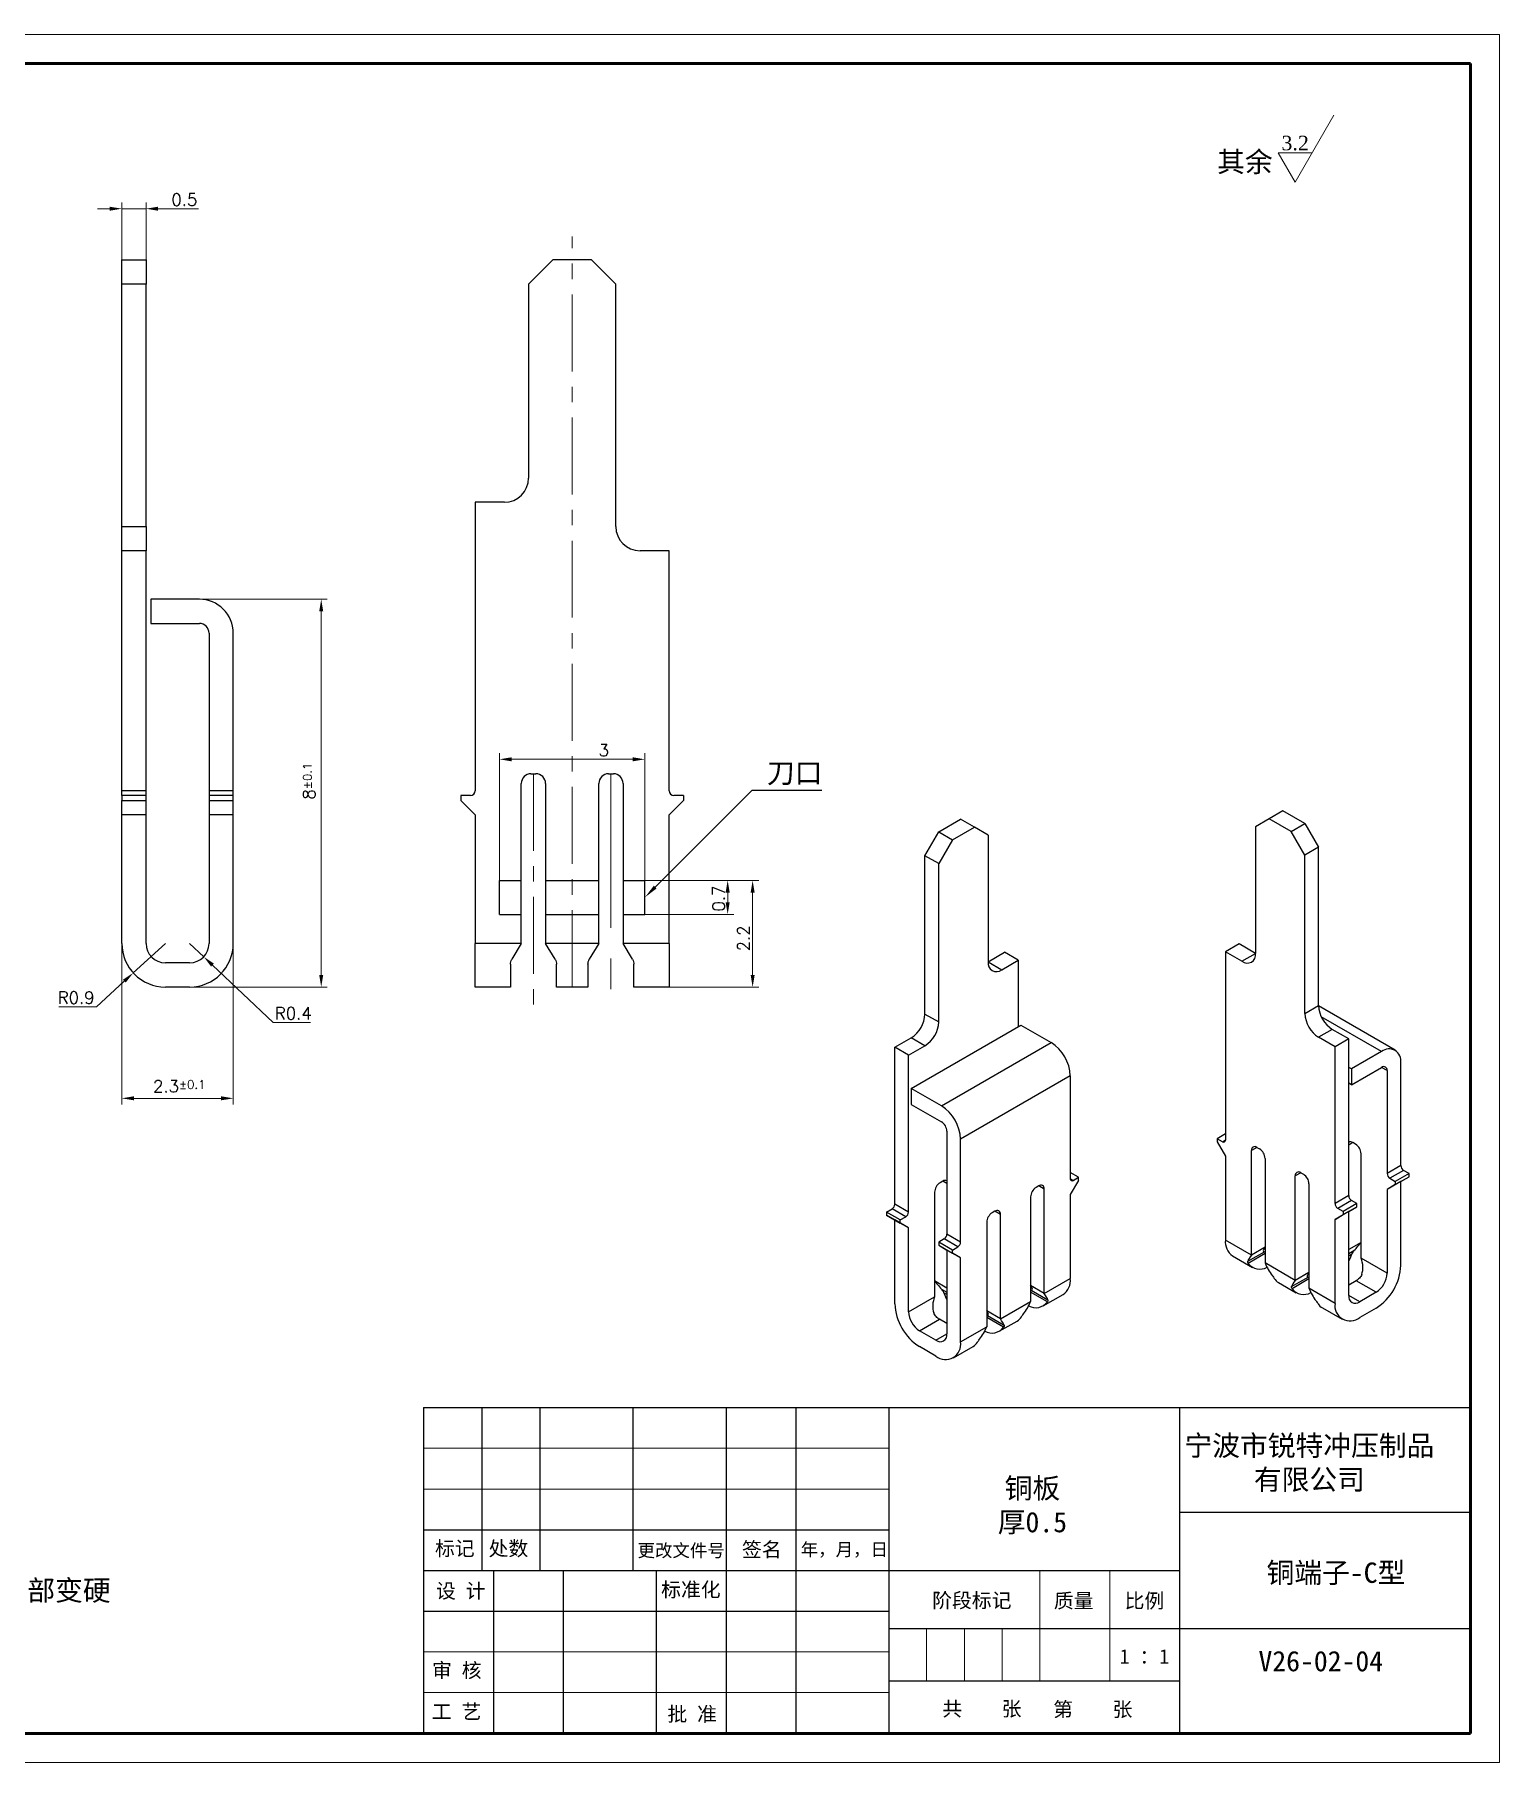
# Model space of a CAD drawing. Header units: millimetres. Extents: x 2517 to 4431, y 863 to 2540.
# Drawn here: x 3846.11 to 3876.34, y 1226.3 to 1261.94 of the extents above; entities that cross this region are included whole.
import ezdxf

# ---------------------------------------------------------------- set-up
doc = ezdxf.new("R2010")
doc.units = ezdxf.units.MM
doc.linetypes.add('CENTER', pattern=[50.8, 31.75, -6.35, 6.35, -6.35])
for name, color, linetype, lineweight in [('AM_5', 3, 'Continuous', 25), ('中心线', 1, 'CENTER', 9), ('实线', 7, 'Continuous', 25), ('尺寸标注', 2, 'Continuous', 9), ('引导线', 6, 'Continuous', 9), ('文本', 3, 'Continuous', 15), ('粗实线', 9, 'Continuous', 50)]:
    doc.layers.add(name, color=color, linetype=linetype, lineweight=lineweight)
doc.styles.add('st', font='txt.shx')
doc.styles.get("Standard").update_dxf_attribs({"font": 'simfang.ttf'})
doc.dimstyles.new('st0.1', dxfattribs={"dimscale": 0.1, "dimtxt": 2.5, "dimasz": 2.5, "dimexe": 1.25, "dimexo": 0, "dimtad": 1, "dimtoh": 1, "dimdec": 3, "dimdsep": 46, "dimtxsty": 'st', "dimcen": 0, "dimclrd": 256, "dimclre": 256, "dimclrt": 256, "dimadec": 4, "dimazin": 2, "dimtfac": 1, "dimtdec": 3, "dimtmove": 0, "dimatfit": 1, "dimfxl": 0, "dimlwd": -1, "dimlwe": -1, "dimarcsym": 0})

# ---------------------------------------------------------------- blocks, each defined once
blk = doc.blocks.new('*D275')
at = {"layer": 'Defpoints', "color": 0, "ltscale": 0.1, "transparency": 16777216}
for p in [(3849.511, 1250.297), (3852.026, 1250.297), (3849.111, 1242.297)]:
    blk.add_point(p, dxfattribs=at)
at = {"layer": '尺寸标注', "ltscale": 0.1, "transparency": 16777216}
for p, q in [((3849.511, 1250.297), (3852.151, 1250.297)), ((3852.026, 1242.547), (3852.026, 1250.047)), ((3849.111, 1242.297), (3852.151, 1242.297))]:
    blk.add_line(p, q, dxfattribs=at)
for points in [[(3851.984, 1250.047), (3852.067, 1250.047), (3852.026, 1250.297)], [(3851.984, 1242.547), (3852.067, 1242.547), (3852.026, 1242.297)]]:
    blk.add_solid(points, dxfattribs=at)
at = {"layer": '尺寸标注', "ltscale": 0.1, "transparency": 16777216, "insert": (3851.776, 1246.545), "char_height": 0.25, "attachment_point": 5, "rotation": 90, "style": 'st'}
blk.add_mtext('8{}{\\A0;{\\H1.5x;}{\\A2;\\H0.71x;\\C3;%%p0.1}}', dxfattribs=at)
blk = doc.blocks.new('*D280')
at = {"layer": 'Defpoints', "color": 0, "ltscale": 0.1, "transparency": 16777216}
for p in [(3848.811, 1243.197), (3848.147, 1242.589)]:
    blk.add_point(p, dxfattribs=at)
at = {"layer": '尺寸标注', "ltscale": 0.1, "transparency": 16777216}
for p, q in [((3848.811, 1243.197), (3848.147, 1242.589)), ((3847.963, 1242.42), (3847.386, 1241.89)), ((3847.386, 1241.89), (3846.615, 1241.89))]:
    blk.add_line(p, q, dxfattribs=at)
blk.add_solid([(3847.935, 1242.45), (3847.991, 1242.389), (3848.147, 1242.589)], dxfattribs=at)
at = {"layer": '尺寸标注', "ltscale": 0.1, "transparency": 16777216, "insert": (3846.969, 1242.078), "char_height": 0.25, "attachment_point": 5, "style": 'st'}
blk.add_mtext('R0.9', dxfattribs=at)
blk = doc.blocks.new('*D281')
at = {"layer": 'Defpoints', "color": 0, "ltscale": 0.1, "transparency": 16777216}
for p in [(3849.311, 1243.197), (3849.601, 1242.922)]:
    blk.add_point(p, dxfattribs=at)
at = {"layer": '尺寸标注', "ltscale": 0.1, "transparency": 16777216}
for p, q in [((3849.311, 1243.197), (3849.601, 1242.922)), ((3849.783, 1242.75), (3851.033, 1241.568)), ((3851.033, 1241.568), (3851.804, 1241.568))]:
    blk.add_line(p, q, dxfattribs=at)
blk.add_solid([(3849.812, 1242.781), (3849.754, 1242.72), (3849.601, 1242.922)], dxfattribs=at)
at = {"layer": '尺寸标注', "ltscale": 0.1, "transparency": 16777216, "insert": (3851.45, 1241.756), "char_height": 0.25, "attachment_point": 5, "style": 'st'}
blk.add_mtext('R0.4', dxfattribs=at)
blk = doc.blocks.new('*D282')
at = {"layer": 'Defpoints', "color": 0, "ltscale": 0.1, "transparency": 16777216}
for p in [(3847.911, 1243.197), (3850.211, 1243.197), (3850.211, 1240.002)]:
    blk.add_point(p, dxfattribs=at)
at = {"layer": '尺寸标注', "ltscale": 0.1, "transparency": 16777216}
for p, q in [((3847.911, 1243.197), (3847.911, 1239.877)), ((3850.211, 1243.197), (3850.211, 1239.877)), ((3848.161, 1240.002), (3849.961, 1240.002))]:
    blk.add_line(p, q, dxfattribs=at)
for points in [[(3848.161, 1240.044), (3848.161, 1239.961), (3847.911, 1240.002)], [(3849.961, 1240.044), (3849.961, 1239.961), (3850.211, 1240.002)]]:
    blk.add_solid(points, dxfattribs=at)
at = {"layer": '尺寸标注', "ltscale": 0.1, "transparency": 16777216, "insert": (3849.097, 1240.252), "char_height": 0.25, "attachment_point": 5, "style": 'st'}
blk.add_mtext('2.3{}{\\A0;{\\H1.5x;}{\\A2;\\H0.71x;\\C3;%%p0.1}}', dxfattribs=at)
blk = doc.blocks.new('*D283')
at = {"layer": 'Defpoints', "color": 0, "ltscale": 0.1, "transparency": 16777216}
for p in [(3848.411, 1258.352), (3847.911, 1257.297), (3848.411, 1257.297)]:
    blk.add_point(p, dxfattribs=at)
at = {"layer": '尺寸标注', "ltscale": 0.1, "transparency": 16777216}
for p, q in [((3847.911, 1257.297), (3847.911, 1258.477)), ((3848.411, 1257.297), (3848.411, 1258.477)), ((3847.661, 1258.352), (3847.411, 1258.352)), ((3847.911, 1258.352), (3848.411, 1258.352)), ((3848.661, 1258.352), (3849.494, 1258.352))]:
    blk.add_line(p, q, dxfattribs=at)
for points in [[(3847.661, 1258.393), (3847.661, 1258.31), (3847.911, 1258.352)], [(3848.661, 1258.393), (3848.661, 1258.31), (3848.411, 1258.352)]]:
    blk.add_solid(points, dxfattribs=at)
at = {"layer": '尺寸标注', "ltscale": 0.1, "transparency": 16777216, "insert": (3849.202, 1258.539), "char_height": 0.25, "attachment_point": 5, "style": 'st'}
blk.add_mtext('0.5', dxfattribs=at)
blk = doc.blocks.new('*D287')
at = {"layer": 'Defpoints', "color": 0, "ltscale": 0.1, "transparency": 16777216}
for p in [(3858.704, 1244.497), (3860.412, 1244.497), (3858.704, 1243.797)]:
    blk.add_point(p, dxfattribs=at)
at = {"layer": '尺寸标注', "ltscale": 0.1, "transparency": 16777216}
for p, q in [((3858.704, 1244.497), (3860.537, 1244.497)), ((3860.412, 1244.047), (3860.412, 1244.247)), ((3858.704, 1243.797), (3860.537, 1243.797))]:
    blk.add_line(p, q, dxfattribs=at)
for points in [[(3860.37, 1244.247), (3860.454, 1244.247), (3860.412, 1244.497)], [(3860.37, 1244.047), (3860.454, 1244.047), (3860.412, 1243.797)]]:
    blk.add_solid(points, dxfattribs=at)
at = {"layer": '尺寸标注', "ltscale": 0.1, "transparency": 16777216, "insert": (3860.225, 1244.123), "char_height": 0.25, "attachment_point": 5, "rotation": 90, "style": 'st'}
blk.add_mtext('0.7', dxfattribs=at)
blk = doc.blocks.new('*D288')
at = {"layer": 'Defpoints', "color": 0, "ltscale": 0.1, "transparency": 16777216}
for p in [(3858.704, 1244.497), (3859.204, 1242.297), (3860.927, 1242.297)]:
    blk.add_point(p, dxfattribs=at)
at = {"layer": '尺寸标注', "ltscale": 0.1, "transparency": 16777216}
for p, q in [((3858.704, 1244.497), (3861.052, 1244.497)), ((3860.927, 1244.247), (3860.927, 1242.547)), ((3859.204, 1242.297), (3861.052, 1242.297))]:
    blk.add_line(p, q, dxfattribs=at)
for points in [[(3860.886, 1244.247), (3860.969, 1244.247), (3860.927, 1244.497)], [(3860.886, 1242.547), (3860.969, 1242.547), (3860.927, 1242.297)]]:
    blk.add_solid(points, dxfattribs=at)
at = {"layer": '尺寸标注', "ltscale": 0.1, "transparency": 16777216, "insert": (3860.74, 1243.301), "char_height": 0.25, "attachment_point": 5, "rotation": 90, "style": 'st'}
blk.add_mtext('2.2', dxfattribs=at)
blk = doc.blocks.new('*S592')
at = {"layer": 'AM_5', "color": 3, "ltscale": 0.1}
for p, q in [((3860.911, 1246.354), (3858.916, 1244.359)), ((3861.06, 1246.354), (3860.911, 1246.354)), ((3862.353, 1246.354), (3861.06, 1246.354))]:
    blk.add_line(p, q, dxfattribs=at)
at = {"layer": 'AM_5', "color": 3, "linetype": 'Continuous', "ltscale": 0.1}
blk.add_trace([(3858.888, 1244.387), (3858.944, 1244.331), (3858.704, 1244.147)], dxfattribs=at)
blk = doc.blocks.new('*D292')
at = {"layer": 'Defpoints', "color": 0, "ltscale": 0.1, "transparency": 16777216}
for p in [(3858.704, 1246.995), (3855.704, 1244.497), (3858.704, 1244.497)]:
    blk.add_point(p, dxfattribs=at)
at = {"layer": '尺寸标注', "ltscale": 0.1, "transparency": 16777216}
for p, q in [((3855.704, 1244.497), (3855.704, 1247.12)), ((3858.704, 1244.497), (3858.704, 1247.12)), ((3855.954, 1246.995), (3858.454, 1246.995))]:
    blk.add_line(p, q, dxfattribs=at)
for points in [[(3855.954, 1247.036), (3855.954, 1246.953), (3855.704, 1246.995)], [(3858.454, 1247.036), (3858.454, 1246.953), (3858.704, 1246.995)]]:
    blk.add_solid(points, dxfattribs=at)
at = {"layer": '尺寸标注', "ltscale": 0.1, "transparency": 16777216, "insert": (3857.857, 1247.182), "char_height": 0.25, "attachment_point": 5, "style": 'st'}
blk.add_mtext('3', dxfattribs=at)

msp = doc.modelspace()

# ---------------------------------------------------------------- linework, layer by layer
at = {"color": 7, "linetype": 'Continuous', "lineweight": 25}
for p, q in [((3847.9108, 1257.2969), (3848.4108, 1257.2969)), ((3847.9108, 1256.7969), (3847.9108, 1257.2969)), ((3848.4108, 1257.2969), (3848.4108, 1256.7969)), ((3856.8039, 1257.2969), (3856.3039, 1256.7969)), ((3857.6039, 1257.2969), (3856.8039, 1257.2969)), ((3858.1039, 1256.7969), (3857.6039, 1257.2969)), ((3848.4108, 1256.7969), (3847.9108, 1256.7969)), ((3847.9108, 1251.7969), (3847.9108, 1256.7969)), ((3848.4108, 1251.7969), (3848.4108, 1256.7969)), ((3856.3039, 1256.7969), (3856.3039, 1252.7969)), ((3858.1039, 1251.7969), (3858.1039, 1256.7969)), ((3855.2039, 1252.2969), (3855.2039, 1246.3469)), ((3855.8039, 1252.2969), (3855.2039, 1252.2969)), ((3847.9108, 1251.7969), (3848.4108, 1251.7969)), ((3847.9108, 1251.2969), (3847.9108, 1251.7969)), ((3848.4108, 1251.7969), (3848.4108, 1251.2969)), ((3848.4108, 1251.2969), (3847.9108, 1251.2969)), ((3847.9108, 1246.3469), (3847.9108, 1251.2969)), ((3848.4108, 1246.3469), (3848.4108, 1251.2969)), ((3859.2039, 1251.2969), (3858.6039, 1251.2969)), ((3859.2039, 1246.3469), (3859.2039, 1251.2969)), ((3849.5108, 1250.2969), (3848.5108, 1250.2969)), ((3848.5108, 1250.2969), (3848.5108, 1249.7969)), ((3848.5108, 1249.7969), (3849.5108, 1249.7969)), ((3849.7108, 1249.5969), (3849.7108, 1246.3469)), ((3850.2108, 1246.3469), (3850.2108, 1249.5969)), ((3856.3539, 1246.6969), (3856.4539, 1246.6969)), ((3857.9539, 1246.6969), (3858.0539, 1246.6969)), ((3848.4108, 1246.3469), (3847.9108, 1246.3469)), ((3847.9108, 1246.2469), (3847.9108, 1246.3469)), ((3848.4108, 1246.2469), (3848.4108, 1246.3469)), ((3850.2108, 1246.3469), (3849.7108, 1246.3469)), ((3849.7108, 1246.3469), (3849.7108, 1246.2469)), ((3850.2108, 1246.2469), (3850.2108, 1246.3469)), ((3856.1539, 1243.1969), (3856.1539, 1246.4969)), ((3856.6539, 1246.4969), (3856.6539, 1243.1969)), ((3857.7539, 1243.1969), (3857.7539, 1246.4969)), ((3858.2539, 1246.4969), (3858.2539, 1243.1969)), ((3848.4108, 1246.2469), (3847.9108, 1246.2469)), ((3847.9108, 1246.2469), (3847.9108, 1246.1469)), ((3847.9108, 1246.1469), (3848.4108, 1246.1469)), ((3847.9108, 1245.8469), (3847.9108, 1246.1469)), ((3848.4108, 1246.1469), (3848.4108, 1246.2469)), ((3848.4108, 1245.8469), (3848.4108, 1246.1469)), ((3849.7108, 1246.2469), (3849.7108, 1246.1469)), ((3850.2108, 1246.2469), (3849.7108, 1246.2469)), ((3849.7108, 1246.1469), (3850.2108, 1246.1469)), ((3849.7108, 1246.1469), (3849.7108, 1245.8469)), ((3850.2108, 1246.1469), (3850.2108, 1246.2469)), ((3850.2108, 1245.8469), (3850.2108, 1246.1469)), ((3854.9039, 1246.2469), (3854.9039, 1246.1469)), ((3855.1039, 1246.2469), (3854.9039, 1246.2469)), ((3854.9039, 1246.1469), (3855.2039, 1245.8469)), ((3859.2039, 1245.8469), (3859.5039, 1246.1469)), ((3859.5039, 1246.2469), (3859.3039, 1246.2469)), ((3859.5039, 1246.2469), (3859.5039, 1246.1469)), ((3848.4108, 1245.8469), (3847.9108, 1245.8469)), ((3847.9108, 1243.1969), (3847.9108, 1245.8469)), ((3848.4108, 1243.1969), (3848.4108, 1245.8469)), ((3850.2108, 1245.8469), (3849.7108, 1245.8469)), ((3849.7108, 1245.8469), (3849.7108, 1243.1969)), ((3850.2108, 1243.1969), (3850.2108, 1245.8469)), ((3855.2039, 1245.8469), (3855.2039, 1243.1969)), ((3859.2039, 1243.1969), (3859.2039, 1245.8469)), ((3864.7663, 1245.496), (3865.2188, 1245.7572)), ((3865.5016, 1245.594), (3865.2188, 1245.7572)), ((3871.5855, 1245.7679), (3871.3027, 1245.6045)), ((3871.8684, 1245.9311), (3871.5855, 1245.7679)), ((3872.0381, 1245.5066), (3871.5855, 1245.7679)), ((3872.3209, 1245.6699), (3871.8684, 1245.9311)), ((3872.0381, 1245.5066), (3872.3209, 1245.6699)), ((3872.3209, 1245.6699), (3872.6037, 1245.18)), ((3864.4834, 1245.0061), (3864.7663, 1245.496)), ((3864.7663, 1245.496), (3865.0491, 1245.3327)), ((3865.0491, 1245.3327), (3864.7663, 1244.8428)), ((3865.0491, 1245.3327), (3865.5016, 1245.594)), ((3865.7845, 1245.4306), (3865.5016, 1245.594)), ((3865.7845, 1245.4306), (3865.7845, 1242.8177)), ((3871.3027, 1245.6045), (3871.3027, 1242.9916)), ((3872.3209, 1245.0167), (3872.0381, 1245.5066)), ((3864.7663, 1244.8428), (3864.4834, 1245.0061)), ((3864.4834, 1241.7399), (3864.4834, 1245.0061)), ((3872.6037, 1245.18), (3872.3209, 1245.0167)), ((3872.3209, 1241.7505), (3872.3209, 1245.0167)), ((3872.6037, 1241.9138), (3872.6037, 1245.18)), ((3864.7663, 1241.5766), (3864.7663, 1244.8428)), ((3856.1539, 1243.1969), (3855.2039, 1243.1969)), ((3855.2039, 1242.2969), (3855.2039, 1243.1969)), ((3856.1539, 1243.1969), (3855.9575, 1242.87)), ((3857.7539, 1243.1969), (3856.6539, 1243.1969)), ((3856.8504, 1242.87), (3856.6539, 1243.1969)), ((3857.7539, 1243.1969), (3857.5575, 1242.87)), ((3859.2039, 1243.1969), (3858.2539, 1243.1969)), ((3858.4504, 1242.87), (3858.2539, 1243.1969)), ((3859.2039, 1243.1969), (3859.2039, 1242.2969)), ((3870.9633, 1243.1875), (3870.6804, 1243.0242)), ((3871.3027, 1242.9915), (3870.9633, 1243.1875)), ((3849.3108, 1242.7969), (3848.8108, 1242.7969)), ((3855.9289, 1242.767), (3855.9289, 1242.2969)), ((3856.8789, 1242.2969), (3856.8789, 1242.767)), ((3857.5289, 1242.767), (3857.5289, 1242.2969)), ((3858.4789, 1242.2969), (3858.4789, 1242.767)), ((3865.7845, 1242.8176), (3866.1239, 1243.0136)), ((3865.7845, 1242.8176), (3866.0673, 1242.6544)), ((3866.0673, 1242.6544), (3866.4067, 1242.8503)), ((3866.4067, 1242.8503), (3866.1239, 1243.0136)), ((3866.4067, 1242.8503), (3866.4067, 1241.4785)), ((3870.6804, 1243.0242), (3870.6804, 1239.1375)), ((3871.0198, 1242.8283), (3870.6804, 1243.0242)), ((3871.0198, 1242.8283), (3871.3027, 1242.9915)), ((3849.3108, 1242.2969), (3848.8108, 1242.2969)), ((3855.9289, 1242.2969), (3855.2039, 1242.2969)), ((3857.5289, 1242.2969), (3856.8789, 1242.2969)), ((3859.2039, 1242.2969), (3858.4789, 1242.2969)), ((3864.4834, 1241.7399), (3864.7663, 1241.5766)), ((3872.3209, 1241.7505), (3872.6037, 1241.9138)), ((3874.1848, 1240.9944), (3872.6038, 1241.907)), ((3864.2006, 1240.2049), (3866.4633, 1241.5112)), ((3866.4633, 1241.5112), (3867.0856, 1241.152)), ((3872.8866, 1241.4239), (3872.6037, 1241.2606)), ((3873.226, 1241.228), (3872.8866, 1241.4239)), ((3863.8612, 1241.0541), (3864.2006, 1241.25)), ((3864.144, 1240.8908), (3863.8612, 1241.0541)), ((3863.8612, 1237.8206), (3863.8612, 1241.0541)), ((3864.144, 1240.8908), (3864.4834, 1241.0868)), ((3864.4834, 1241.0868), (3864.2006, 1241.25)), ((3864.8228, 1239.8457), (3867.0856, 1241.152)), ((3872.9432, 1241.0647), (3872.6037, 1241.2606)), ((3873.226, 1241.228), (3872.9432, 1241.0647)), ((3872.9432, 1237.8312), (3872.9432, 1241.0647)), ((3873.226, 1237.9945), (3873.226, 1241.228)), ((3864.144, 1237.6573), (3864.144, 1240.8908)), ((3873.2826, 1240.6074), (3873.226, 1240.6401)), ((3873.9048, 1240.9666), (3873.2826, 1240.6074)), ((3873.2826, 1240.2808), (3873.9048, 1240.64)), ((3874.3008, 1238.615), (3874.3008, 1240.738)), ((3867.4816, 1240.4661), (3865.2188, 1239.1598)), ((3867.4816, 1240.4661), (3867.4816, 1238.3431)), ((3873.2826, 1240.2808), (3873.226, 1240.3135)), ((3873.2826, 1240.6074), (3873.2826, 1240.2808)), ((3874.018, 1240.5747), (3874.018, 1238.4517)), ((3864.2006, 1240.2049), (3864.2006, 1239.8783)), ((3864.8228, 1239.8457), (3864.2006, 1240.2049)), ((3864.2006, 1239.8783), (3864.8228, 1239.5191)), ((3864.936, 1239.3231), (3864.936, 1237.2001)), ((3870.6804, 1239.2681), (3870.5107, 1239.1701)), ((3865.2188, 1237.0368), (3865.2188, 1239.1598)), ((3870.5107, 1239.1701), (3870.5107, 1239.1048)), ((3870.6238, 1239.1048), (3870.5107, 1239.1701)), ((3870.5107, 1239.1048), (3870.6804, 1238.8108)), ((3871.2178, 1236.7695), (3871.2178, 1238.9252)), ((3871.331, 1238.9905), (3871.3875, 1238.9579)), ((3873.3674, 1239.0559), (3873.3109, 1239.0885)), ((3873.4806, 1236.7042), (3873.4806, 1238.8599)), ((3870.6804, 1238.8108), (3870.6804, 1237.0798)), ((3871.5007, 1238.7619), (3871.5007, 1236.6063)), ((3874.3008, 1238.615), (3874.018, 1238.4517)), ((3874.3574, 1238.517), (3874.0745, 1238.3537)), ((3874.4705, 1238.4517), (3874.3574, 1238.517)), ((3864.8511, 1238.2941), (3864.7945, 1238.2615)), ((3866.831, 1238.1962), (3866.7744, 1238.1635)), ((3867.6513, 1238.3757), (3867.4816, 1238.4737)), ((3867.6513, 1238.3104), (3867.4816, 1238.0165)), ((3867.5381, 1238.3104), (3867.6513, 1238.3757)), ((3867.6513, 1238.3104), (3867.6513, 1238.3757)), ((3872.1229, 1236.247), (3872.1229, 1238.4027)), ((3872.2361, 1238.468), (3872.2926, 1238.4354)), ((3872.4058, 1238.2394), (3872.4058, 1236.0838)), ((3874.3008, 1238.2883), (3874.018, 1238.1251)), ((3874.1877, 1238.2231), (3874.018, 1238.1251)), ((3874.0745, 1238.3537), (3874.1877, 1238.2884)), ((3874.4705, 1238.4517), (3874.1877, 1238.2884)), ((3874.1877, 1238.2231), (3874.4705, 1238.3863)), ((3874.1877, 1238.2884), (3874.1877, 1238.2231)), ((3874.3008, 1238.2883), (3874.4705, 1238.3863)), ((3874.3008, 1236.5573), (3874.3008, 1238.2883)), ((3874.4705, 1238.3863), (3874.4705, 1238.4517)), ((3864.144, 1237.6573), (3863.8612, 1237.8206)), ((3864.6814, 1238.0655), (3864.6814, 1235.9099)), ((3866.6613, 1237.9676), (3866.6613, 1235.8119)), ((3866.9442, 1235.9752), (3866.9442, 1238.1308)), ((3867.4816, 1238.0165), (3867.4816, 1236.2854)), ((3873.226, 1237.9945), (3872.9432, 1237.8312)), ((3873.2826, 1237.8965), (3872.9997, 1237.7332)), ((3873.3957, 1237.8312), (3873.1129, 1237.6679)), ((3873.3957, 1237.8312), (3873.2826, 1237.8965)), ((3873.3957, 1237.7659), (3873.3957, 1237.8312)), ((3874.018, 1238.1251), (3874.018, 1236.394)), ((3863.6915, 1237.6573), (3863.8046, 1237.7226)), ((3863.9743, 1237.494), (3863.6915, 1237.6573)), ((3863.6915, 1237.6573), (3863.6915, 1237.592)), ((3863.6915, 1237.592), (3863.9743, 1237.4287)), ((3863.8612, 1237.494), (3863.6915, 1237.592)), ((3864.0874, 1237.5593), (3863.8046, 1237.7226)), ((3864.144, 1237.3307), (3863.8612, 1237.494)), ((3863.8612, 1235.7629), (3863.8612, 1237.494)), ((3863.9743, 1237.494), (3864.0874, 1237.5593)), ((3863.9743, 1237.4287), (3863.9743, 1237.494)), ((3864.144, 1237.3307), (3863.9743, 1237.4287)), ((3865.7562, 1237.4451), (3865.7562, 1235.2894)), ((3865.9259, 1237.6737), (3865.8693, 1237.641)), ((3866.0391, 1235.4527), (3866.0391, 1237.6083)), ((3873.226, 1237.6679), (3872.9432, 1237.5046)), ((3872.9432, 1237.5046), (3873.1129, 1237.6026)), ((3872.9432, 1235.7735), (3872.9432, 1237.5046)), ((3873.1129, 1237.6679), (3872.9997, 1237.7332)), ((3873.1129, 1237.6026), (3873.3957, 1237.7659)), ((3873.1129, 1237.6679), (3873.1129, 1237.6026)), ((3873.226, 1237.6679), (3873.3957, 1237.7659)), ((3873.226, 1235.9368), (3873.226, 1237.6679)), ((3864.144, 1235.5996), (3864.144, 1237.3307)), ((3864.8794, 1237.1021), (3864.7663, 1237.0368)), ((3865.1622, 1236.9389), (3864.8794, 1237.1021)), ((3865.2188, 1237.0368), (3864.936, 1237.2001)), ((3871.2178, 1236.7695), (3870.6804, 1237.0798)), ((3865.0491, 1236.8735), (3864.7663, 1237.0368)), ((3864.7663, 1237.0368), (3864.7663, 1236.9715)), ((3864.7663, 1236.9715), (3865.0491, 1236.8082)), ((3864.7663, 1236.9715), (3864.936, 1236.8735)), ((3865.2188, 1236.7102), (3864.936, 1236.8735)), ((3864.936, 1236.8735), (3864.936, 1235.1424)), ((3865.0491, 1236.8735), (3865.1622, 1236.9389)), ((3865.0491, 1236.8082), (3865.0491, 1236.8735)), ((3865.2188, 1236.7102), (3865.0491, 1236.8082)), ((3865.2188, 1234.9792), (3865.2188, 1236.7102)), ((3870.8296, 1236.7501), (3871.2397, 1236.5134)), ((3871.1415, 1236.6402), (3871.4854, 1236.8388)), ((3871.5007, 1236.9328), (3871.2178, 1236.7695)), ((3871.4854, 1236.8388), (3871.5007, 1236.8407)), ((3873.4806, 1237.0308), (3873.226, 1236.8838)), ((3872.1229, 1236.247), (3871.5007, 1236.6063)), ((3872.4058, 1236.4103), (3872.1229, 1236.247)), ((3874.018, 1236.394), (3873.4806, 1236.7042)), ((3864.936, 1236.0895), (3864.6814, 1236.2364)), ((3866.9442, 1235.9752), (3866.6613, 1236.1385)), ((3866.6613, 1236.0456), (3866.6765, 1236.0444)), ((3866.6765, 1236.0444), (3867.0205, 1235.8458)), ((3866.9442, 1235.9752), (3867.4816, 1236.2854)), ((3871.7771, 1236.2031), (3872.1448, 1235.9909)), ((3872.0466, 1236.1177), (3872.3905, 1236.3163)), ((3872.3905, 1236.3163), (3872.4058, 1236.3182)), ((3872.9432, 1235.7735), (3872.4058, 1236.0838)), ((3873.3803, 1236.2396), (3873.226, 1236.1505)), ((3873.7917, 1236.0021), (3873.3803, 1236.2396)), ((3873.7917, 1236.0021), (3873.4523, 1235.8061)), ((3864.144, 1235.5996), (3864.6814, 1235.9099)), ((3866.0391, 1235.4527), (3866.6613, 1235.8119)), ((3866.9223, 1235.719), (3867.3324, 1235.9558)), ((3872.6822, 1235.6806), (3873.0923, 1235.4439)), ((3873.7917, 1235.6755), (3873.4523, 1235.4795)), ((3864.3703, 1235.2077), (3864.7817, 1235.4452)), ((3864.936, 1235.3561), (3864.7817, 1235.4452)), ((3865.2188, 1234.9792), (3865.7562, 1235.2894)), ((3866.0391, 1235.4527), (3865.7562, 1235.616)), ((3865.7562, 1235.523), (3865.7714, 1235.5219)), ((3865.7714, 1235.5219), (3866.1154, 1235.3233)), ((3866.0172, 1235.1965), (3866.3849, 1235.4088)), ((3864.7097, 1235.0118), (3864.3703, 1235.2077)), ((3864.7097, 1234.6852), (3864.3703, 1234.8811)), ((3865.0697, 1234.6495), (3865.4798, 1234.8863))]:
    msp.add_line(p, q, dxfattribs=at)
at = {"color": 8, "linetype": 'Continuous', "lineweight": 25}
for p, q in [((3873.9048, 1240.9666), (3872.6604, 1241.685)), ((3874.018, 1240.5747), (3873.9048, 1240.64)), ((3870.6804, 1239.1374), (3870.6238, 1239.1048)), ((3871.331, 1238.9905), (3871.2178, 1238.9252)), ((3873.3109, 1239.0885), (3873.226, 1239.0395)), ((3864.936, 1238.2451), (3864.8511, 1238.2941)), ((3866.9442, 1238.1308), (3866.831, 1238.1962)), ((3867.5381, 1238.3104), (3867.4816, 1238.3431)), ((3872.2361, 1238.468), (3872.1229, 1238.4027)), ((3866.0391, 1237.6083), (3865.9259, 1237.6737)), ((3871.5007, 1236.7989), (3871.1524, 1236.5979)), ((3873.226, 1236.7986), (3873.3347, 1236.8613)), ((3873.2914, 1236.7877), (3873.226, 1236.7499)), ((3872.4058, 1236.4103), (3872.4057, 1236.4103)), ((3864.8273, 1236.0669), (3864.936, 1236.0042)), ((3867.0096, 1235.8035), (3866.6613, 1236.0046)), ((3872.4058, 1236.2764), (3872.0575, 1236.0754)), ((3864.936, 1235.9556), (3864.8705, 1235.9934)), ((3873.4523, 1235.8061), (3873.226, 1235.9368)), ((3865.7562, 1235.6159), (3865.7562, 1235.6159)), ((3866.1045, 1235.281), (3865.7562, 1235.4821)), ((3864.7097, 1235.0118), (3864.936, 1235.1424))]:
    msp.add_line(p, q, dxfattribs=at)
at = {"color": 7, "linetype": 'Continuous', "lineweight": 25, "flags": 128}
for points in [[(3873.226, 1236.6419), (3873.2549, 1236.7001), (3873.2914, 1236.7877)], [(3864.8705, 1235.9934), (3864.9071, 1235.9057), (3864.936, 1235.8476)]]:
    msp.add_lwpolyline(points, dxfattribs=at)
at = {"color": 7, "linetype": 'Continuous', "lineweight": 25}
for centre, radius, start, end in [((3855.8039, 1252.7969), 0.5, 270, 0), ((3858.6039, 1251.7969), 0.5, 180, 270), ((3849.5108, 1249.5969), 0.7, 0.00004, 90), ((3849.5108, 1249.5969), 0.2, 0.00004, 90), ((3856.3539, 1246.4969), 0.2, 90, 180), ((3856.4539, 1246.4969), 0.2, 0, 90), ((3857.9539, 1246.4969), 0.2, 90, 180), ((3858.0539, 1246.4969), 0.2, 0, 90), ((3855.1039, 1246.3469), 0.1, 270, 0), ((3859.3039, 1246.3469), 0.1, 180, 270), ((3848.8108, 1243.1969), 0.9, 180, 270), ((3848.8108, 1243.1969), 0.4, 180, 270), ((3849.3108, 1243.1969), 0.4, 270, 0), ((3849.3108, 1243.1969), 0.9, 270, 360), ((3865.9578, 1242.7912), 0.1753, 171.31506, 308.67419), ((3871.1294, 1242.9651), 0.1753, 231.32543, 8.68532), ((3863.8719, 1241.7664), 0.6121, 302.4764, 357.5236), ((3872.9324, 1241.777), 0.6121, 182.4764, 237.5236), ((3873.2152, 1241.9403), 0.6121, 182.4763, 237.5237), ((3864.1548, 1241.6031), 0.6121, 302.4763, 357.5237), ((3866.6252, 1240.4289), 0.8572, 2.48737, 57.51265), ((3874.0583, 1240.7752), 0.2454, 351.27021, 128.7191), ((3873.949, 1240.5859), 0.0699, 350.78602, 129.20329), ((3864.3624, 1239.1226), 0.8572, 2.48715, 57.51287), ((3864.6903, 1239.3119), 0.2459, 2.6055, 57.39452), ((3870.6459, 1239.1319), 0.0349, 230.79671, 9.21404), ((3871.2868, 1238.9364), 0.0699, 50.79671, 189.21404), ((3871.255, 1238.7507), 0.2459, 2.60548, 57.39452), ((3873.2648, 1239.0269), 0.0769, 53.23459, 120.35792), ((3873.2349, 1238.8487), 0.2459, 2.60552, 57.39453), ((3874.4236, 1238.6205), 0.1229, 182.60552, 237.39453), ((3864.927, 1238.0544), 0.2459, 122.60548, 177.39452), ((3864.897, 1238.2349), 0.0749, 58.63802, 127.76997), ((3866.9069, 1237.9564), 0.2459, 122.60548, 177.39456), ((3866.8752, 1238.142), 0.0699, 350.78599, 129.20325), ((3867.516, 1238.3375), 0.0349, 170.78655, 309.2027), ((3872.1919, 1238.4139), 0.0699, 50.79671, 189.21404), ((3872.1601, 1238.2282), 0.2459, 2.60548, 57.39452), ((3874.1408, 1238.4573), 0.1229, 182.60552, 237.39453), ((3863.7383, 1237.8262), 0.1229, 302.60548, 357.39452), ((3873.066, 1237.8368), 0.1229, 182.60548, 237.39452), ((3873.3488, 1238.0001), 0.1229, 182.60548, 237.39452), ((3864.0212, 1237.6629), 0.1229, 302.60548, 357.39452), ((3866.0018, 1237.4339), 0.2459, 122.60548, 177.39456), ((3865.9701, 1237.6195), 0.0699, 350.78599, 129.20325), ((3864.8132, 1237.2057), 0.1229, 302.60548, 357.39456), ((3871.0473, 1237.0472), 0.3683, 174.92816, 233.75965), ((3865.096, 1237.0424), 0.1229, 302.60548, 357.39456), ((3871.3906, 1236.7755), 0.2972, 216.71326, 300.18388), ((3873.1985, 1236.6058), 1.1033, 302.52015, 357.47984), ((3873.5267, 1236.4163), 0.4918, 302.60548, 357.39452), ((3867.1348, 1236.2437), 0.3492, 304.45505, 6.85713), ((3871.9051, 1236.4227), 0.2542, 212.10439, 239.75824), ((3872.2957, 1236.253), 0.2972, 216.71326, 300.18388), ((3864.9634, 1235.8114), 1.1033, 182.52009, 237.47991), ((3866.7713, 1235.9812), 0.2972, 239.81612, 323.28674), ((3872.8102, 1235.9002), 0.2542, 212.10439, 239.75824), ((3873.2546, 1235.725), 0.3152, 171.13638, 308.85287), ((3873.3639, 1235.9144), 0.1397, 170.78596, 309.20329), ((3864.6353, 1235.622), 0.4918, 182.60548, 237.39452), ((3866.2569, 1235.6284), 0.2542, 300.24176, 327.89561), ((3864.798, 1235.1201), 0.1397, 230.79671, 9.21404), ((3864.9074, 1234.9306), 0.3152, 231.1474, 8.86335), ((3865.3518, 1235.1059), 0.2542, 300.24176, 327.89561), ((3865.8663, 1235.4587), 0.2972, 239.81612, 323.28674)]:
    msp.add_arc(centre, radius, start, end, dxfattribs=at)
for centre, major_axis, ratio, start_param, end_param in [((3871.7269, 1237.0634), (0.5854, 0.4911), 0.2046601, 2.4304931, 2.8022412), ((3871.7269, 1237.0634), (0.2602, 0.2183), 0.2046601, 2.4304931, 3.3872034), ((3872.9714, 1236.7369), (0.5854, 0.4911), 0.2046601, 5.2003377, 5.5720857), ((3872.0098, 1236.9002), (-0.2006, 0.8072), 0.6926046, 1.7673875, 2.1391356), ((3872.632, 1236.5409), (0.2602, 0.2183), 0.2046601, 2.4304931, 3.3872034), ((3873.2543, 1236.5736), (-0.0891, 0.3588), 0.6926046, 3.9522698, 4.9089802), ((3865.1905, 1235.9425), (0.5854, -0.4911), 0.2046601, 3.8526922, 4.2244403), ((3866.435, 1236.2691), (0.2602, -0.2183), 0.2046601, 6.0375745, 6.9942849), ((3872.632, 1236.5409), (0.5854, 0.4911), 0.2046601, 2.4304931, 2.8022412), ((3872.9149, 1236.3777), (-0.2006, 0.8072), 0.6926046, 1.7673875, 2.1391356), ((3864.9077, 1235.7792), (0.0891, 0.3588), 0.6926046, 1.3742052, 2.3309155), ((3866.1522, 1236.1058), (0.2006, 0.8072), 0.6926046, 4.1440497, 4.5157978), ((3866.435, 1236.2691), (0.5854, -0.4911), 0.2046601, 0.3393515, 0.7110995), ((3865.2471, 1235.5833), (0.2006, 0.8072), 0.6926046, 4.1440497, 4.5157978), ((3865.5299, 1235.7466), (0.2602, -0.2183), 0.2046601, 6.0375745, 6.9942849), ((3865.5299, 1235.7466), (0.5854, -0.4911), 0.2046601, 0.3393515, 0.7110995)]:
    msp.add_ellipse(centre, major_axis=major_axis, ratio=ratio, start_param=start_param, end_param=end_param, dxfattribs=at)
for points in [[(3855.9289, 1242.767), (3855.9289, 1242.8019), (3855.9381, 1242.8376), (3855.9575, 1242.87)], [(3856.8504, 1242.87), (3856.8698, 1242.8376), (3856.8789, 1242.8019), (3856.8789, 1242.767)], [(3857.5289, 1242.767), (3857.5289, 1242.8019), (3857.5381, 1242.8376), (3857.5575, 1242.87)], [(3858.4504, 1242.87), (3858.4698, 1242.8376), (3858.4789, 1242.8019), (3858.4789, 1242.767)], [(3873.3347, 1236.8613), (3873.3165, 1236.8424), (3873.3022, 1236.8167), (3873.2914, 1236.7877)], [(3871.1524, 1236.5979), (3871.1416, 1236.6145), (3871.1376, 1236.6295), (3871.1415, 1236.6402)], [(3864.8705, 1235.9934), (3864.8598, 1236.0224), (3864.8454, 1236.048), (3864.8273, 1236.0669)], [(3871.6466, 1236.3486), (3871.6647, 1236.3253), (3871.679, 1236.3043), (3871.6898, 1236.2876)], [(3872.0575, 1236.0754), (3872.0467, 1236.092), (3872.0427, 1236.107), (3872.0466, 1236.1177)], [(3867.0205, 1235.8458), (3867.0244, 1235.8352), (3867.0203, 1235.8201), (3867.0096, 1235.8035)], [(3872.5517, 1235.8261), (3872.5698, 1235.8028), (3872.5841, 1235.7818), (3872.5949, 1235.7651)], [(3866.1154, 1235.3233), (3866.1193, 1235.3127), (3866.1152, 1235.2976), (3866.1045, 1235.281)], [(3866.4722, 1235.4933), (3866.4829, 1235.5099), (3866.4973, 1235.5309), (3866.5154, 1235.5543)], [(3865.5671, 1234.9708), (3865.5778, 1234.9874), (3865.5922, 1235.0084), (3865.6103, 1235.0318)]]:
    msp.add_open_spline(points, degree=3, dxfattribs=at)
for points in [[(3873.4958, 1236.3712), (3873.4853, 1236.3413), (3873.4675, 1236.3151), (3873.4266, 1236.271), (3873.4039, 1236.2532), (3873.3803, 1236.2396)], [(3864.7817, 1235.4452), (3864.7581, 1235.4588), (3864.7354, 1235.4765), (3864.6943, 1235.5209), (3864.6767, 1235.5468), (3864.6662, 1235.5768)]]:
    msp.add_open_spline(points, degree=3, knots=[0, 0, 0, 0, 0.5, 0.5, 1, 1, 1, 1], dxfattribs=at)
at = {"layer": '中心线', "ltscale": 0.05}
for p, q in [((3857.2039, 1242.2969), (3857.2039, 1257.7814)), ((3856.4039, 1246.6969), (3856.4039, 1241.7866))]:
    msp.add_line(p, q, dxfattribs=at)
at = {"layer": '中心线', "ltscale": 0.1}
msp.add_line((3858.0039, 1246.6969), (3858.0039, 1241.7475), dxfattribs=at)
at = {"layer": '实线', "ltscale": 0.1}
for p, q in [((3855.7039, 1244.4969), (3856.1539, 1244.4969)), ((3855.7039, 1243.7969), (3855.7039, 1244.4969)), ((3856.6539, 1244.4969), (3857.7539, 1244.4969)), ((3858.2539, 1244.4969), (3858.7039, 1244.4969)), ((3858.7039, 1243.7969), (3858.7039, 1244.4969)), ((3855.7039, 1243.7969), (3856.1539, 1243.7969)), ((3856.6539, 1243.7969), (3857.7539, 1243.7969)), ((3858.2539, 1243.7969), (3858.7039, 1243.7969))]:
    msp.add_line(p, q, dxfattribs=at)
at = {"layer": '实线'}
for p, q in [((3875.7362, 1233.6239), (3875.7362, 1243.7039)), ((3854.1362, 1233.6239), (3875.7362, 1233.6239)), ((3854.1384, 1233.6239), (3854.1384, 1226.9039)), ((3855.3384, 1233.6239), (3855.3384, 1230.2639)), ((3856.5384, 1233.6239), (3856.5384, 1230.2639)), ((3858.4584, 1233.6239), (3858.4584, 1230.2639)), ((3860.3784, 1233.6239), (3860.3784, 1226.9039)), ((3861.8184, 1233.6239), (3861.8184, 1226.9039)), ((3863.7384, 1233.6239), (3863.7384, 1226.9039)), ((3869.7362, 1233.6239), (3869.7362, 1226.9039)), ((3875.7362, 1226.9039), (3875.7362, 1233.6239)), ((3875.7362, 1226.9039), (3875.7362, 1233.6239)), ((3875.7362, 1226.9039), (3875.7362, 1233.6239)), ((3875.7362, 1226.9039), (3875.7362, 1233.6239)), ((3869.7362, 1231.4639), (3875.7362, 1231.4639)), ((3854.1362, 1231.1039), (3863.7384, 1231.1039)), ((3854.1362, 1230.2639), (3863.7384, 1230.2639)), ((3855.5784, 1230.2639), (3855.5784, 1226.9039)), ((3857.0184, 1230.2639), (3857.0184, 1226.9039)), ((3858.9384, 1230.2639), (3858.9384, 1226.9039)), ((3863.7384, 1230.2639), (3869.7362, 1230.2639)), ((3854.1362, 1229.4239), (3863.7384, 1229.4239)), ((3863.7384, 1229.0639), (3875.7362, 1229.0639)), ((3863.7384, 1227.9839), (3869.7362, 1227.9839)), ((3854.1362, 1226.9039), (3875.7362, 1226.9039))]:
    msp.add_line(p, q, dxfattribs=at)
at = {"layer": '引导线'}
for p, q in [((3825.9362, 1261.9439), (3876.3362, 1261.9439)), ((3851.1362, 1261.9439), (3876.3362, 1261.9439)), ((3851.1362, 1261.9439), (3876.3362, 1261.9439)), ((3876.3362, 1226.3039), (3876.3362, 1261.9439)), ((3854.1362, 1232.7839), (3863.7384, 1232.7839)), ((3854.1362, 1231.9439), (3863.7384, 1231.9439)), ((3854.1362, 1228.5839), (3863.7384, 1228.5839)), ((3854.1362, 1227.7439), (3863.7384, 1227.7439)), ((3825.9362, 1226.3039), (3876.3362, 1226.3039))]:
    msp.add_line(p, q, dxfattribs=at)
at = {"layer": '文本'}
for p, q in [((3872.1196, 1258.8988), (3872.9177, 1260.2812)), ((3872.4688, 1259.5036), (3871.7704, 1259.5036)), ((3871.7704, 1259.5036), (3872.1196, 1258.8988))]:
    msp.add_line(p, q, dxfattribs=at)
at = {"layer": '文本', "ltscale": 0.2}
for p, q in [((3866.8562, 1230.2639), (3866.8562, 1227.9839)), ((3868.2962, 1230.2639), (3868.2962, 1227.9839)), ((3864.5162, 1229.0639), (3864.5162, 1227.9839)), ((3865.2962, 1229.0639), (3865.2962, 1227.9839)), ((3866.0762, 1229.0639), (3866.0762, 1227.9839))]:
    msp.add_line(p, q, dxfattribs=at)
at = {"layer": '粗实线'}
for p, q in [((3828.9362, 1261.3439), (3875.7362, 1261.3439)), ((3875.7362, 1226.9039), (3875.7362, 1261.3439)), ((3828.9362, 1226.9039), (3875.7362, 1226.9039))]:
    msp.add_line(p, q, dxfattribs=at)

# ---------------------------------------------------------------- block references
at = {"layer": 'AM_5', "ltscale": 0.1}
msp.add_blockref('*S592', (0, 0), dxfattribs=at)

# ---------------------------------------------------------------- texts
at = {"layer": '实线', "char_height": 0.42, "attachment_point": 5}
for s, insert, width in [('刀口', (3861.7951, 1246.6921), 7.581576), ('宁波市锐特冲压制品\\P有限公司', (3872.4148, 1232.4669), 7.581576), ('铜板\\P厚0.5', (3866.6993, 1231.589), 4.72452), ('  铜端子-C型', (3872.6762, 1230.1946), 7.581576), ('V26-02-04', (3872.6496, 1228.3905), 5.5203)]:
    msp.add_mtext(s, dxfattribs=dict(at, insert=insert, width=width))
at = {"layer": '文本'}
for s, insert, char_height, width, attachment_point in [('其余', (3871.0839, 1259.0626), 0.42, 7.581576, 8), ('{\\fTimes New Roman|b0|i0|c0|p18;3.2}', (3871.8375, 1259.857), 0.3, 1.752, 1), ('{\\fSimSun|b0|i0|c134|p2;\\H0.875x;技术要求\\P1.表面无毛刺，碰伤等缺陷；\\P2.未注公差按下表执行；\\P3.表面镀铬；\\P4.刀口：在折弯前冲压，使之局部变硬\\H3.5714x;\\P\\Ftxt|c134;\\H0.3x;      }', (3837.9425, 1232.8631), 0.48, 38.410487, 1)]:
    msp.add_mtext(s, dxfattribs=dict(at, insert=insert, char_height=char_height, width=width, attachment_point=attachment_point))
at = {"layer": '文本', "ltscale": 0.2, "attachment_point": 5}
for s, insert, char_height, width in [('标记', (3854.7823, 1230.703), 0.3, 1.741392), ('处数', (3855.8887, 1230.7004), 0.3, 1.741392), ('更改文件号', (3859.4523, 1230.6606), 0.264, 3.86258), ('签名', (3861.1161, 1230.6797), 0.3, 1.741392), ('年，月，日', (3862.8192, 1230.6772), 0.264, 1.741392), ('设 计', (3854.905, 1229.8247), 0.3, 1.741392), ('标准化', (3859.6527, 1229.852), 0.3, 1.741392), ('阶段标记', (3865.4494, 1229.6294), 0.3, 1.741392), ('质量', (3867.551, 1229.6225), 0.3, 1.741392), ('比例', (3869.0115, 1229.6225), 0.3, 1.741392), ('1 ：1', (3869.0098, 1228.4902), 0.3, 1.741392), ('审 核', (3854.823, 1228.1879), 0.3, 1.741392), ('工 艺', (3854.8182, 1227.3421), 0.3, 1.741392), ('批 准', (3859.68, 1227.2862), 0.3, 1.741392), ('共    张', (3865.657, 1227.3936), 0.3, 1.741392), ('第    张', (3867.945, 1227.3828), 0.3, 1.741392)]:
    msp.add_mtext(s, dxfattribs=dict(at, insert=insert, char_height=char_height, width=width))

# ---------------------------------------------------------------- dimensions: what is measured, and where the dimension line sits
at = {"layer": '尺寸标注', "ltscale": 0.1}
for base, p1, p2, picture, middle in [((3848.4108, 1258.3518), (3847.9108, 1257.2969), (3848.4108, 1257.2969), '*D283', (3849.2024, 1258.3518)), ((3858.7039, 1246.9948), (3855.7039, 1244.4969), (3858.7039, 1244.4969), '*D292', (3857.8571, 1246.9948))]:
    dim = msp.add_linear_dim(base=base, p1=p1, p2=p2, dimstyle='st0.1', dxfattribs=at)
    dim.commit()
    dim.dimension.update_dxf_attribs({"geometry": picture, "text_midpoint": middle, "dimtype": 160})
dim = msp.add_linear_dim(base=(3852.0255, 1250.2969), p1=(3849.1108, 1242.2969), p2=(3849.5108, 1250.2969), angle=90, text='<>{}{\\A0;{\\H1.5x;}{\\A2;\\H0.71x;\\C3;%%p0.1}}', dimstyle='st0.1', override={"dimtp": 0.1, "dimtm": 0.1, "dimtdec": 3, "dimtzin": 8}, dxfattribs=at)
dim.commit()
dim.dimension.update_dxf_attribs({"geometry": '*D275', "text_midpoint": (3852.0255, 1246.545), "dimtype": 160})
for base, p1, p2, picture, middle in [((3860.4121, 1244.4969), (3858.7039, 1243.7969), (3858.7039, 1244.4969), '*D287', (3860.4121, 1244.1226)), ((3860.9274, 1242.2969), (3858.7039, 1244.4969), (3859.2039, 1242.2969), '*D288', (3860.9274, 1243.3014))]:
    dim = msp.add_linear_dim(base=base, p1=p1, p2=p2, angle=90, dimstyle='st0.1', dxfattribs=at)
    dim.commit()
    dim.dimension.update_dxf_attribs({"geometry": picture, "text_midpoint": middle, "dimtype": 160})
for center, mpoint, picture, middle in [((3848.8108, 1243.1969), (3848.1474, 1242.5887), '*D280', (3846.9689, 1241.8901)), ((3849.3108, 1243.1969), (3849.6014, 1242.9221), '*D281', (3851.4498, 1241.5683))]:
    dim = msp.add_radius_dim(center=center, mpoint=mpoint, dimstyle='st0.1', dxfattribs=at)
    dim.commit()
    dim.dimension.update_dxf_attribs({"geometry": picture, "text_midpoint": middle, "dimtype": 164})
dim = msp.add_linear_dim(base=(3850.2108, 1240.0022), p1=(3847.9108, 1243.1969), p2=(3850.2108, 1243.1969), text='<>{}{\\A0;{\\H1.5x;}{\\A2;\\H0.71x;\\C3;%%p0.1}}', dimstyle='st0.1', override={"dimtp": 0.1, "dimtm": 0.1, "dimtdec": 3, "dimtzin": 8}, dxfattribs=at)
dim.commit()
dim.dimension.update_dxf_attribs({"geometry": '*D282', "text_midpoint": (3849.0966, 1240.0022), "dimtype": 160})

doc.saveas('drawing.dxf')
